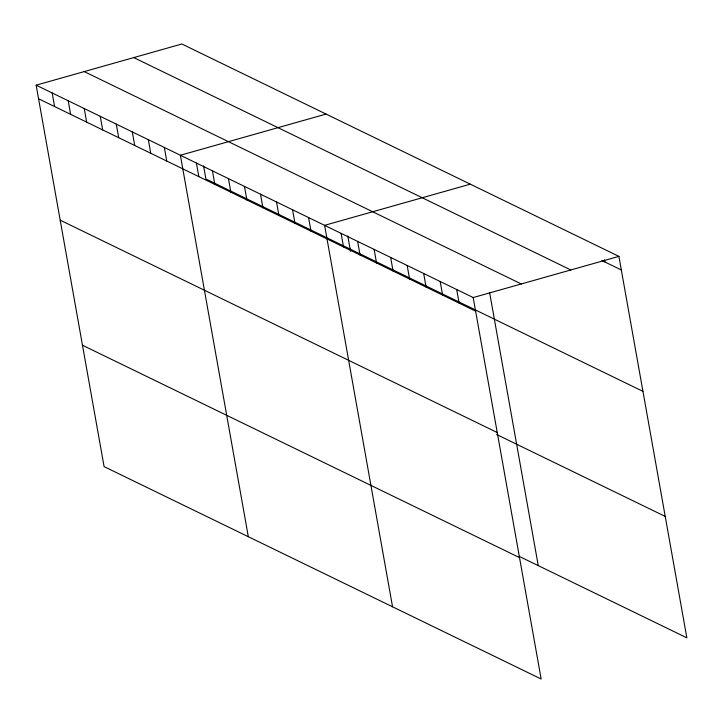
<?xml version="1.0" encoding="UTF-8"?>
<svg xmlns="http://www.w3.org/2000/svg" width="723" height="723" viewBox="0 0 723 723"><rect width="100%" height="100%" fill="white"/><g stroke="black" fill="none" stroke-linecap="round" stroke-linejoin="round"><path stroke-width="1.08" d="M36.15 85.178L473.194 297.551L541.147 679.005L104.094 466.624L36.15 85.178L181.853 43.995L618.906 256.376L686.85 637.822L519.222 556.367M326.082 114.08L180.379 155.255L248.323 536.71M470.302 184.166L324.6 225.341L392.553 606.796M473.194 297.551L618.906 256.376M601.898 260.524L621.328 269.968M133.773 57.587L570.818 269.959M84.23 71.586L521.283 283.958M642.946 391.36L205.901 178.979L203.561 165.856M38.572 98.762L475.617 311.143M60.199 220.163L497.243 432.535M496.602 434.487L665.223 516.43M82.476 345.233L519.521 557.605M604.437 259.846L604.817 261.943M489.679 292.905L538.255 565.621M456.692 289.525L459.105 303.118M440.18 281.5L442.603 295.092M423.669 273.484L426.091 287.076M407.157 265.458L409.579 279.051M390.646 257.433L393.068 271.026M374.134 249.408L376.556 263M357.623 241.392L360.045 254.984M347.79 235.942L350.51 251.224M341.111 233.366L343.533 246.959M308.576 217.551L310.998 231.143M292.553 209.769L294.975 223.362M276.529 201.979L278.951 215.571M260.506 194.198L262.919 207.781M244.473 186.407L246.895 200M228.45 178.617L230.872 192.21M212.426 170.836L214.848 184.419M196.403 163.046L198.825 176.638M164.347 147.474L166.769 161.066M148.323 139.684L150.746 153.276M132.3 131.893L134.722 145.486M116.276 124.112L118.699 137.704M100.253 116.322L102.675 129.914M84.23 108.531L86.643 122.124M68.197 100.75L70.619 114.342M52.173 92.96L54.596 106.552"/></g></svg>
